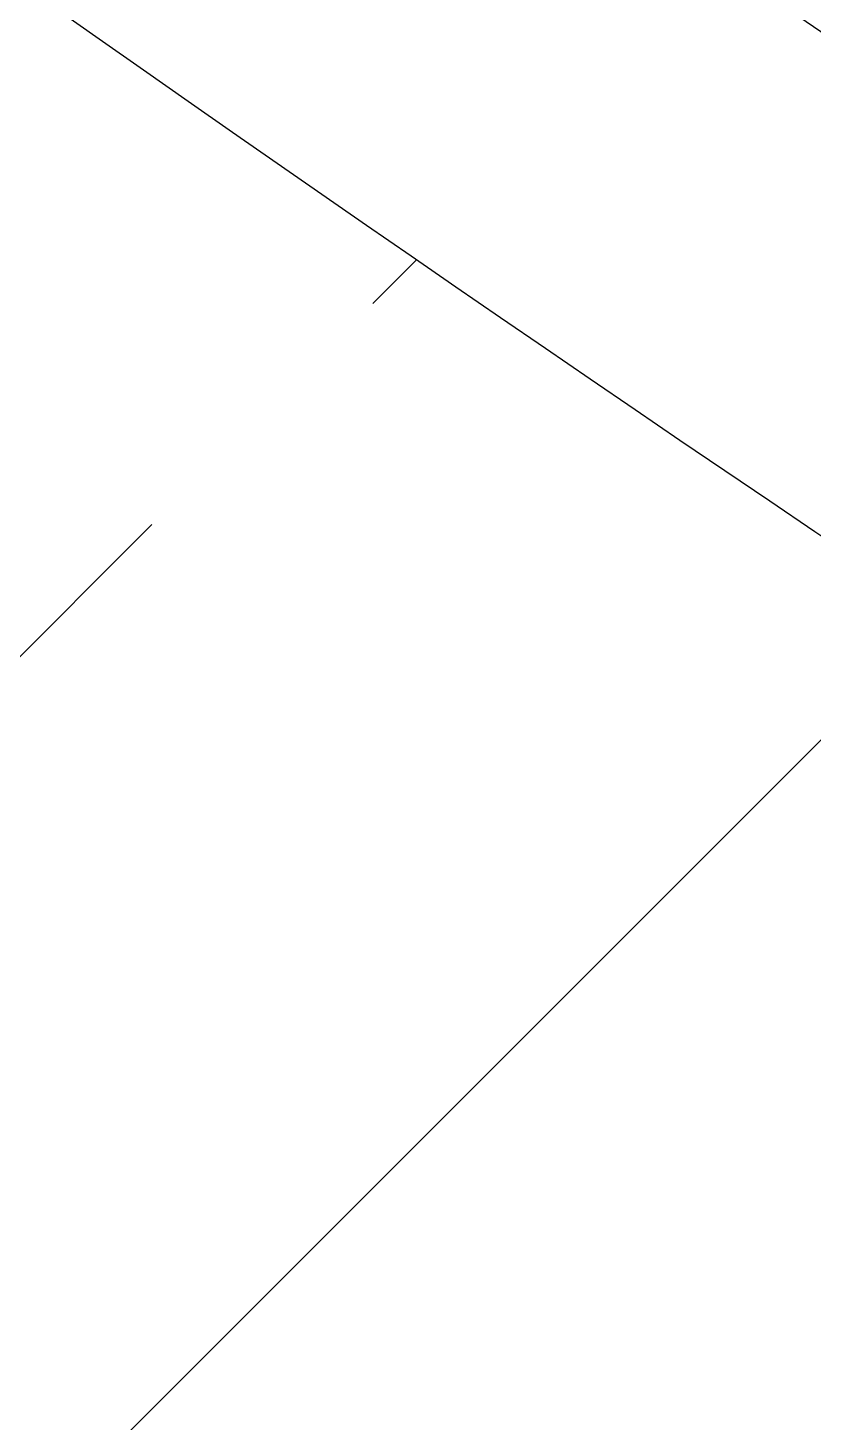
# Model space of a CAD drawing. Header units: feet. Extents: x 919634 to 928945, y 707022 to 708026.
# Drawn here: x 920612.68 to 920614.564, y 707264.399 to 707267.743 of the extents above; entities that cross this region are included whole.
import ezdxf

# ---------------------------------------------------------------- set-up
doc = ezdxf.new("R2010")
doc.units = ezdxf.units.FT
doc.header["$LTSCALE"] = 20
doc.header["$MEASUREMENT"] = 0
for name, color, linetype in [('L-002', 15, 'Continuous'), ('LP-PATT-SHAR', 4, 'Continuous'), ('LP-SHAR-BRDR-CONT', 123, 'Continuous')]:
    doc.layers.add(name, color=color, linetype=linetype)

msp = doc.modelspace()

# ---------------------------------------------------------------- hatches: boundary and pattern name
at = {"layer": 'LP-PATT-SHAR'}
h = msp.add_hatch(dxfattribs=at)
h.set_pattern_fill('ANSI33', color=256, scale=12)
h.set_pattern_definition([(45, (920570.0188, 707263.898), (-2.12132, 2.12132), []), (45, (920572.1402, 707263.898), (-2.12132, 2.12132), [1.5, -0.75])])
edge = h.paths.add_edge_path()
edge.add_arc((920595.8137, 707261.5842), 13.281, 11.10192, 169.61638, ccw=False)
edge.add_line((920608.8461, 707264.1415), (920618.1784, 707264.2))
edge.add_arc((920676.9496, 707359.0496), 111.5818, 229.654594, 238.216592, ccw=False)
edge.add_arc((920595.8137, 707261.5842), 15.281, 54.3855, 127.47835)
edge.add_arc((920552.3346, 707312.4017), 51.6268, 290.03166, 311.4588, ccw=False)
edge.add_line((920570.0188, 707263.8981), (920582.7502, 707263.9779))

# ---------------------------------------------------------------- linework, layer by layer
at = {"layer": 'L-002'}
msp.add_lwpolyline([(920567.4228, 707279.2121), (920620.5822, 707279.5453), (920620.6627, 707266.7156, -0.261323), (920619.4793, 707264.5747, -0.039525), (920605.3287, 707274.7953, 0.331521), (920585.8792, 707274.4829, -0.100268), (920568.4776, 707264.4175, -0.231024), (920567.5032, 707266.3824)], format="xyb", close=True, dxfattribs=at)
at = {"layer": 'LP-SHAR-BRDR-CONT'}
msp.add_lwpolyline([(920582.7502, 707263.9779, -0.828114), (920608.8461, 707264.1415), (920618.1784, 707264.2, -0.037376), (920604.7122, 707274.0069, 0.3302), (920586.5158, 707273.7109, -0.093767), (920570.0188, 707263.8981)], format="xyb", close=True, dxfattribs=at)

doc.saveas('drawing.dxf')
